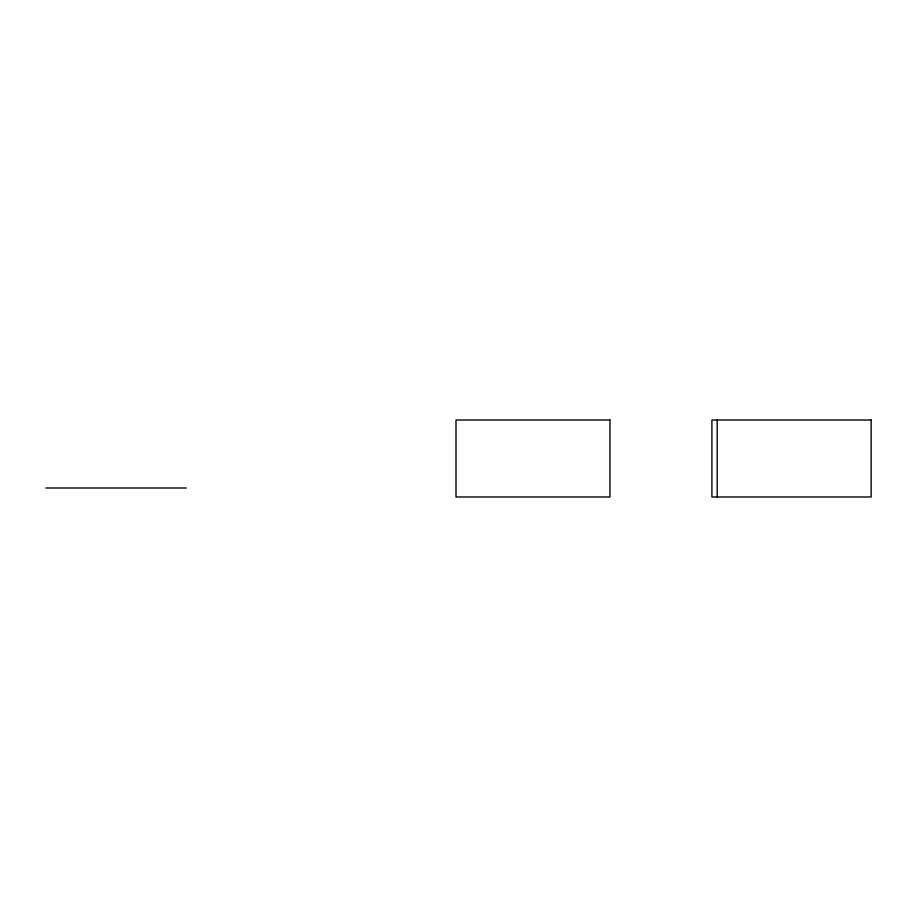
<?xml version="1.0" encoding="UTF-8"?>
<svg xmlns="http://www.w3.org/2000/svg" width="917" height="917" viewBox="0 0 917 917"><rect width="100%" height="100%" fill="white"/><g stroke="black" fill="none" stroke-linecap="round" stroke-linejoin="round"><path stroke-width="1.38" d="M45.85 487.993L186.3 487.993M717.209 420.009L717.209 496.991M609.943 420.009L456.001 420.009L456.001 496.991L609.943 496.991L609.943 420.009M871.15 420.009L711.913 420.009L711.913 496.991L871.15 496.991L871.15 420.009"/></g></svg>
